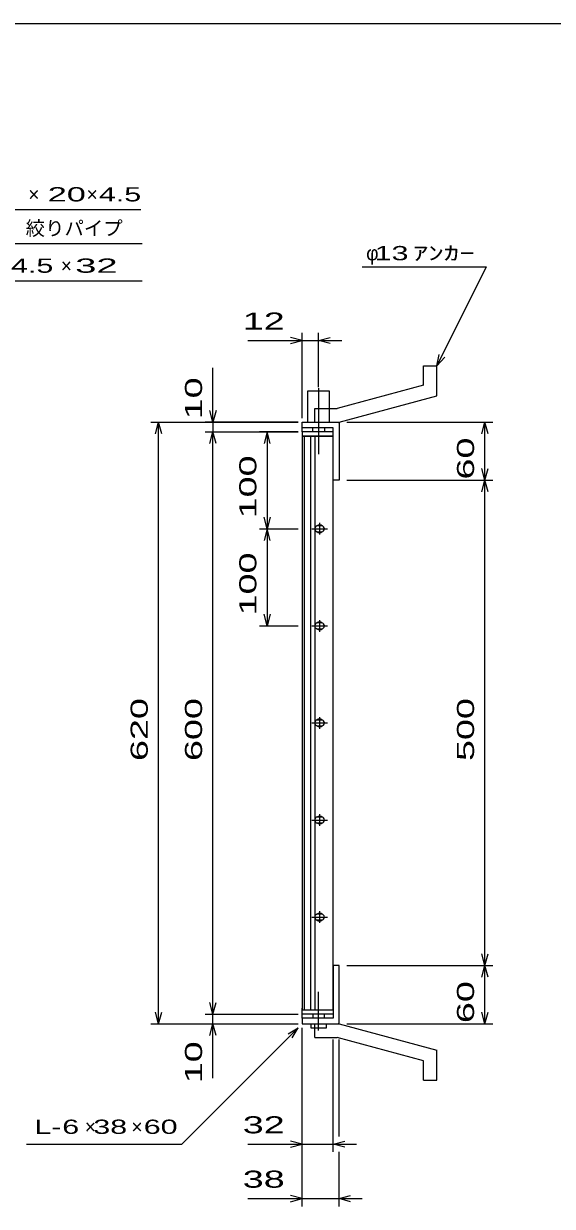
# Model space of a CAD drawing. Units: millimetres, scale not verified. Extents: x -1456 to 1379, y -1028 to 847.
# Drawn here: x -479 to 67, y -371 to 847 of the extents above; entities that cross this region are included whole.
import ezdxf
from ezdxf.enums import TextEntityAlignment as Align

# ---------------------------------------------------------------- set-up
doc = ezdxf.new("R2010")
doc.units = ezdxf.units.MM
doc.header["$LTSCALE"] = 8
doc.linetypes.add('LONG_DASHED_DOTTED', pattern=[15.25, 12, -1.5, 0.25, -1.5])
for name, color, linetype, lineweight in [('0_2', 150, 'Continuous', 25), ('16', 3, 'Continuous', 25), ('19', 6, 'Continuous', 25), ('22', 2, 'Continuous', 25)]:
    doc.layers.add(name, color=color, linetype=linetype, lineweight=lineweight)
doc.styles.add('ベクトル', font='')
doc.styles.get('ベクトル').set_extended_font_data('ベクトル')

msp = doc.modelspace()

# ---------------------------------------------------------------- linework, layer by layer
at = {"layer": '0_2'}
msp.add_line((-1388.8, 847.2), (1379.2, 847.2), dxfattribs=at)
at = {"layer": '16'}
for p, q in [((-159.4, 426.8), (-191.4, 426.8)), ((-191.4, 426.8), (-191.4, 422.3)), ((-159.4, 422.3), (-159.4, 426.8)), ((-191.4, 422.3), (-159.4, 422.3)), ((-191.4, 422.3), (-191.4, -168.7)), ((-159.4, 422.3), (-191.4, 422.3)), ((-189.4, 422.3), (-189.4, -168.7)), ((-182.4, -168.7), (-182.4, 422.3)), ((-178.4, 422.3), (-178.4, -168.7)), ((-159.4, -168.7), (-159.4, 422.3)), ((-171.4, 329.8), (-175.4, 329.8)), ((-173.4, 332.8), (-173.4, 320.8)), ((-181.4, 326.8), (-165.4, 326.8)), ((-175.4, 323.8), (-171.4, 323.8)), ((-173.4, 232.8), (-173.4, 220.8)), ((-181.4, 226.8), (-165.4, 226.8)), ((-171.4, 229.8), (-175.4, 229.8)), ((-175.4, 223.8), (-171.4, 223.8)), ((-181.4, 126.8), (-165.4, 126.8)), ((-171.4, 129.8), (-175.4, 129.8)), ((-175.4, 123.8), (-171.4, 123.8)), ((-173.4, 132.8), (-173.4, 120.8)), ((-181.4, 26.8), (-165.4, 26.8)), ((-171.4, 29.8), (-175.4, 29.8)), ((-173.4, 32.8), (-173.4, 20.8)), ((-175.4, 23.8), (-171.4, 23.8)), ((-171.4, -70.2), (-175.4, -70.2)), ((-173.4, -67.2), (-173.4, -79.2)), ((-181.4, -73.2), (-165.4, -73.2)), ((-175.4, -76.2), (-171.4, -76.2)), ((-191.4, -168.7), (-159.4, -168.7)), ((-191.4, -173.2), (-191.4, -168.7)), ((-191.4, -168.7), (-159.4, -168.7)), ((-159.4, -168.7), (-159.4, -173.2)), ((-159.4, -173.2), (-191.4, -173.2))]:
    msp.add_line(p, q, dxfattribs=at)
for centre, radius, start, end in [((-175.4, 326.8), 3, 90, 270), ((-173.4, 326.8), 4, 46.6, 133.4), ((-171.4, 326.8), 3, 270, 90), ((-173.4, 326.8), 4, 226.6, 313.4), ((-175.4, 226.8), 3, 90, 270), ((-173.4, 226.8), 4, 46.6, 133.4), ((-173.4, 226.8), 4, 226.6, 313.4), ((-171.4, 226.8), 3, 270, 90), ((-175.4, 126.8), 3, 90, 270), ((-173.4, 126.8), 4, 46.6, 133.4), ((-173.4, 126.8), 4, 226.6, 313.4), ((-171.4, 126.8), 3, 270, 90), ((-175.4, 26.8), 3, 90, 270), ((-173.4, 26.8), 4, 46.6, 133.4), ((-171.4, 26.8), 3, 270, 90), ((-173.4, 26.8), 4, 226.6, 313.4), ((-175.4, -73.2), 3, 90, 270), ((-173.4, -73.2), 4, 46.6, 133.4), ((-171.4, -73.2), 3, 270, 90), ((-173.4, -73.2), 4, 226.6, 313.4)]:
    msp.add_arc(centre, radius, start, end, dxfattribs=at)
at = {"layer": '19'}
for p, q in [((-66.4, 494.8), (-52.4, 494.8)), ((-66.4, 474.8), (-66.4, 494.8)), ((-52.4, 463.8), (-52.4, 494.8)), ((-185.4, 436.8), (-185.4, 468.8)), ((-185.4, 468.8), (-163.4, 468.8)), ((-163.4, 468.8), (-163.4, 436.8)), ((-66.4, 474.8), (-155.4, 450.8)), ((-153.4, 436.8), (-52.4, 463.8)), ((-178.4, 450.8), (-155.4, 450.8)), ((-178.4, 436.8), (-178.4, 450.8)), ((-191.4, 426.8), (-191.4, 436.8)), ((-191.4, 430.8), (-191.4, 436.8)), ((-191.4, 436.8), (-154.4, 436.8)), ((-159.4, 430.8), (-191.4, 430.8)), ((-180.4, 426.8), (-180.4, 430.8)), ((-178.4, 436.8), (-153.4, 436.8)), ((-168.4, 430.8), (-168.4, 426.8)), ((-159.4, 376.8), (-159.4, 430.8)), ((-154.4, 436.8), (-153.4, 435.8)), ((-153.4, 435.8), (-153.4, 376.8)), ((-153.4, 376.8), (-159.4, 376.8)), ((-153.4, -123.2), (-159.4, -123.2)), ((-159.4, -123.2), (-159.4, -177.2)), ((-153.4, -182.2), (-153.4, -123.2)), ((-191.4, -177.2), (-191.4, -167.2)), ((-191.4, -177.2), (-191.4, -183.2)), ((-159.4, -177.2), (-191.4, -177.2)), ((-180.4, -173.2), (-180.4, -177.2)), ((-168.4, -177.2), (-168.4, -173.2)), ((-154.4, -183.2), (-153.4, -182.2)), ((-191.4, -183.2), (-154.4, -183.2)), ((-182.4, -183.2), (-182.4, -187.2)), ((-182.4, -187.2), (-166.4, -187.2)), ((-178.4, -183.2), (-153.4, -183.2)), ((-178.4, -197.2), (-178.4, -183.2)), ((-166.4, -187.2), (-166.4, -183.2)), ((-153.4, -183.2), (-52.4, -210.2)), ((-178.4, -197.2), (-155.4, -197.2)), ((-66.4, -221.2), (-155.4, -197.2)), ((-52.4, -241.2), (-52.4, -210.2)), ((-66.4, -241.2), (-66.4, -221.2)), ((-66.4, -241.2), (-52.4, -241.2))]:
    msp.add_line(p, q, dxfattribs=at)
at = {"layer": '19', "linetype": 'LONG_DASHED_DOTTED'}
for p, q in [((-174.4, 471.8), (-174.4, 403.8)), ((-174.4, -190.2), (-174.4, -150.2))]:
    msp.add_line(p, q, dxfattribs=at)
at = {"layer": '22', "color": 4}
for p, q in [((-725.65, 655.8), (-357.65, 655.8)), ((-708.4, 620.8), (-356.4, 620.8)), ((-129.4, 596.8), (-1.4, 596.8)), ((-52.4, 494.8), (-1.4, 596.8)), ((-692.2, 582.3), (-356.2, 582.3)), ((-191.4, 520.8), (-203.4, 524)), ((-191.4, 440.8), (-191.4, 528.8)), ((-174.4, 472.8), (-174.4, 528.8)), ((-174.4, 520.8), (-162.4, 524)), ((-247.4, 520.8), (-191.4, 520.8)), ((-203.4, 517.6), (-191.4, 520.8)), ((-191.4, 520.8), (-174.4, 520.8)), ((-162.4, 517.6), (-174.4, 520.8)), ((-174.4, 520.8), (-150.4, 520.8)), ((-52.4, 494.8), (-50, 506.48)), ((-52.4, 494.8), (-44.4, 503.6)), ((-283.4, 436.8), (-283.4, 492.8)), ((-283.4, 436.8), (-286.6, 448.8)), ((-280.2, 448.8), (-283.4, 436.8)), ((-347.4, 436.8), (-195.4, 436.8)), ((-342.6, 424.8), (-339.4, 436.8)), ((-336.2, 424.8), (-339.4, 436.8)), ((-339.4, -183.2), (-339.4, 436.8)), ((-195.4, 436.8), (-291.4, 436.8)), ((-291.4, 426.8), (-195.4, 426.8)), ((-286.6, 414.8), (-283.4, 426.8)), ((-283.4, 436.8), (-283.4, 426.8)), ((-280.2, 414.8), (-283.4, 426.8)), ((-283.4, -173.2), (-283.4, 426.8)), ((-195.4, 426.8), (-235.4, 426.8)), ((-227.4, 426.8), (-230.6, 414.8)), ((-224.2, 414.8), (-227.4, 426.8)), ((-227.4, 426.8), (-227.4, 326.8)), ((-145.4, 436.8), (5, 436.8)), ((-6.2, 424.8), (-3, 436.8)), ((0.2, 424.8), (-3, 436.8)), ((-3, 376.8), (-3, 436.8)), ((-3, 376.8), (-6.2, 388.8)), ((-3, 376.8), (0.2, 388.8)), ((-145.4, 376.8), (5, 376.8)), ((-6.2, 364.8), (-3, 376.8)), ((0.2, 364.8), (-3, 376.8)), ((-3, -123.2), (-3, 376.8)), ((-227.4, 326.8), (-230.6, 338.8)), ((-224.2, 338.8), (-227.4, 326.8)), ((-235.4, 326.8), (-195.4, 326.8)), ((-227.4, 326.8), (-230.6, 314.8)), ((-224.2, 314.8), (-227.4, 326.8)), ((-227.4, 326.8), (-227.4, 226.8)), ((-227.4, 226.8), (-230.6, 238.8)), ((-224.2, 238.8), (-227.4, 226.8)), ((-235.4, 226.8), (-195.4, 226.8)), ((-3, -123.2), (-6.2, -111.2)), ((-3, -123.2), (0.2, -111.2)), ((-145.4, -123.2), (5, -123.2)), ((-6.2, -135.2), (-3, -123.2)), ((0.2, -135.2), (-3, -123.2)), ((-3, -183.2), (-3, -123.2)), ((-283.4, -173.2), (-286.6, -161.2)), ((-283.4, -173.2), (-280.2, -161.2)), ((-339.4, -183.2), (-342.6, -171.2)), ((-339.4, -183.2), (-336.2, -171.2)), ((-291.4, -173.2), (-195.4, -173.2)), ((-283.4, -183.2), (-283.4, -173.2)), ((-3, -183.2), (-6.2, -171.2)), ((-3, -183.2), (0.2, -171.2)), ((-347.4, -183.2), (-195.4, -183.2)), ((-315.4, -307.2), (-195.4, -187.2)), ((-291.4, -183.2), (-195.4, -183.2)), ((-286.6, -195.2), (-283.4, -183.2)), ((-280.2, -195.2), (-283.4, -183.2)), ((-283.4, -239.2), (-283.4, -183.2)), ((-205.8, -193.6), (-195.4, -187.2)), ((-201.8, -197.6), (-195.4, -187.2)), ((-191.4, -315.2), (-191.4, -187.2)), ((-191.4, -371.2), (-191.4, -187.2)), ((-145.4, -183.2), (5, -183.2)), ((-159.4, -315.2), (-159.4, -199.4)), ((-153.4, -299.2), (-153.4, -199.4)), ((-191.4, -307.2), (-203.4, -304)), ((-159.4, -307.2), (-147.4, -304)), ((-475.4, -307.2), (-315.4, -307.2)), ((-247.4, -307.2), (-191.4, -307.2)), ((-203.4, -310.4), (-191.4, -307.2)), ((-191.4, -307.2), (-159.4, -307.2)), ((-147.4, -310.4), (-159.4, -307.2)), ((-159.4, -307.2), (-135.4, -307.2)), ((-153.4, -371.2), (-153.4, -315.2)), ((-247.4, -363.2), (-191.4, -363.2)), ((-191.4, -363.2), (-203.4, -360)), ((-203.4, -366.4), (-191.4, -363.2)), ((-191.4, -363.2), (-153.4, -363.2)), ((-153.4, -363.2), (-141.4, -360)), ((-141.4, -366.4), (-153.4, -363.2)), ((-153.4, -363.2), (-129.4, -363.2))]:
    msp.add_line(p, q, dxfattribs=at)

# ---------------------------------------------------------------- texts
at = {"layer": '22', "style": 'ベクトル'}
for s, p in [('×', (-473.65, 671.4)), ('×', (-413.65, 671.4)), ('絞りパイプ', (-476.4, 636.4)), ('φ', (-125.4, 610.8)), ('×', (-440.2, 597.9)), ('×', (-415.4, -289.2)), ('×', (-367.4, -289.2))]:
    msp.add_text(s, height=14.66, dxfattribs=at).set_placement(p, align=Align.MIDDLE_LEFT)
for s, height, width, p in [('20', 14.66, 1.8, (-453.65, 671.4)), (' 4.5 ', 14.66, 1.6, (-409.65, 671.4)), (' 13 ', 14.66, 1.6, (-125.4, 610.8)), ('ｱﾝｶｰ', 14.66, 1.6, (-77.4, 610.8)), (' 4.5 ', 14.66, 1.6, (-500.2, 597.9)), (' 32 ', 14.66, 2, (-436.2, 597.9)), (' 12 ', 17.6, 1.65, (-263.4, 540.8)), (' 32 ', 17.6, 1.65, (-263.4, -287.2)), ('L-', 14.66, 1.6, (-467.4, -289.2)), (' 6 ', 14.66, 1.6, (-447.4, -289.2)), (' 38 ', 14.66, 1.6, (-415.4, -289.2)), (' 60 ', 14.66, 1.6, (-363.4, -289.2)), (' 38 ', 17.6, 1.65, (-263.4, -343.2))]:
    msp.add_text(s, height=height, dxfattribs=dict(at, width=width)).set_placement(p, align=Align.MIDDLE_LEFT)
at = {"layer": '22', "style": 'ベクトル', "width": 1.65}
for s, p in [(' 10 ', (-303.4, 428.8)), (' 60 ', (-23, 366.8)), (' 100 ', (-247.4, 326.8)), (' 100 ', (-247.4, 226.8)), (' 620 ', (-359.4, 76.8)), (' 600 ', (-303.4, 76.8)), (' 500 ', (-23, 76.8)), (' 60 ', (-23, -193.2)), (' 10 ', (-303.4, -255.2))]:
    msp.add_text(s, height=17.6, rotation=90, dxfattribs=at).set_placement(p, align=Align.MIDDLE_LEFT)

doc.saveas('drawing.dxf')
